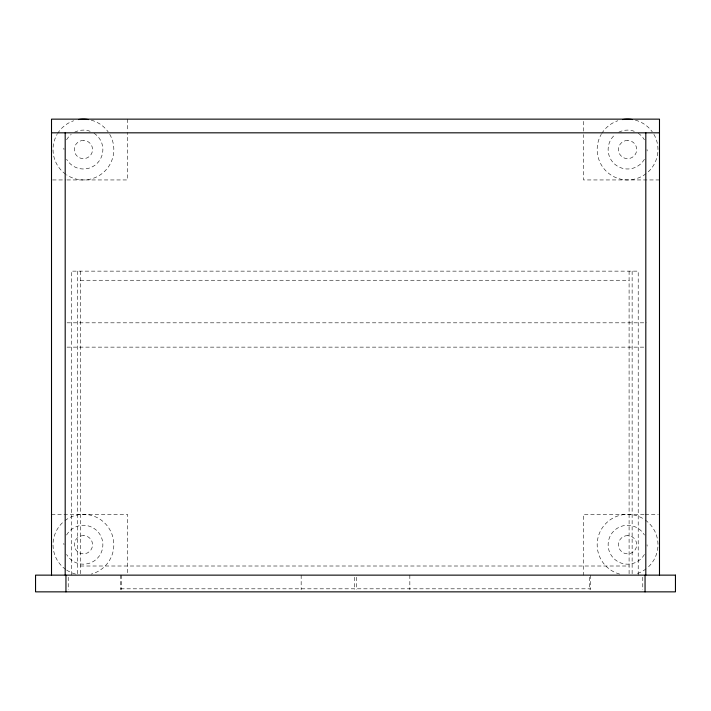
<?xml version="1.0" encoding="UTF-8"?>
<svg xmlns="http://www.w3.org/2000/svg" width="711" height="711" viewBox="0 0 711 711"><rect width="100%" height="100%" fill="white"/><g stroke="black" fill="none" stroke-linecap="round" stroke-linejoin="round"><path stroke-width="0.53" stroke-dasharray="3.56 2.67" d="M52.614 179.945L65.83 179.945M66.932 179.945L127.509 179.945L127.509 132.415M659.488 179.945L583.491 179.945L583.491 134.619M80.387 280.258L629.093 280.258M67.056 322.821L646.575 322.821M67.056 347.137L644.353 347.137M51.512 514.337L127.509 514.337L127.509 574.026M644.068 514.337L583.491 514.337L583.491 575.137M645.17 514.337L658.386 514.337M80.387 566.009L629.093 566.009M120.666 588.815L590.334 588.815M647.019 149.55L647.206 150.963M647.019 544.733L647.206 546.155M63.794 148.128L63.981 149.55M63.794 543.32L63.981 544.733M642.771 577.225L642.771 589.766M638.211 575.137L638.211 271.14L71.269 271.14L71.269 575.137M632.132 271.14L632.132 574.026M629.093 271.14L629.093 575.137M590.334 575.137L590.334 589.766M589.57 577.225L589.57 589.766M583.491 121.359L583.491 133.517M409.838 575.137L409.838 589.766M356.638 577.225L356.638 589.766M354.362 577.225L354.362 589.766M301.162 575.137L301.162 589.766M127.509 119.146L127.509 131.304M121.43 575.137L121.43 589.766M120.666 575.137L120.666 589.766M80.387 271.14L80.387 575.137M77.348 271.14L77.348 575.137M68.229 577.225L68.229 589.766M653.898 134.343A30.395 30.395 0 0 1 646.859 173.04M646.077 173.662A30.395 30.395 0 0 1 601.248 134.343M601.755 133.499A30.395 30.395 0 0 1 617.806 120.754M635.438 120.186A30.395 30.395 0 0 1 652.28 131.846M644.415 159.273A19.455 19.455 0 0 1 614.944 164.339A19.455 19.455 0 0 1 615.326 134.432M618.739 132.219A19.455 19.455 0 0 1 634.541 131.384M638.158 133.233A19.455 19.455 0 0 1 644.415 139.818M109.752 134.343A30.395 30.395 0 0 1 66.55 174.826M65.723 174.257A30.395 30.395 0 0 1 57.102 134.343M57.609 133.499A30.395 30.395 0 0 1 73.668 120.754M91.292 120.186A30.395 30.395 0 0 1 108.143 131.846M94.021 133.233A19.455 19.455 0 0 1 96.82 163.654A19.455 19.455 0 0 1 66.585 159.273M66.585 139.818A19.455 19.455 0 0 1 71.189 134.432M74.593 132.219A19.455 19.455 0 0 1 90.395 131.384M64.923 520.621A30.395 30.395 0 0 1 110.694 531.286A30.395 30.395 0 0 1 91.292 574.097M75.562 574.097A30.395 30.395 0 0 1 66.55 570.018M65.723 569.449A30.395 30.395 0 0 1 64.141 521.243M66.585 535.01A19.455 19.455 0 0 1 95.932 529.837A19.455 19.455 0 0 1 95.932 559.637A19.455 19.455 0 0 1 66.585 554.456M645.277 520.025A30.395 30.395 0 0 1 646.859 568.231M646.077 568.853A30.395 30.395 0 0 1 635.438 574.097M619.708 574.097A30.395 30.395 0 0 1 599.88 532.192A30.395 30.395 0 0 1 644.45 519.457M644.415 554.456A19.455 19.455 0 0 1 615.068 559.637A19.455 19.455 0 0 1 615.068 529.837A19.455 19.455 0 0 1 644.415 535.01M83.649 140.431L81.276 140.68A9.119 9.119 0 0 0 83.214 158.66L85.578 158.411A9.119 9.119 0 0 0 83.649 140.431M627.786 140.431L625.422 140.68A9.119 9.119 0 0 0 627.351 158.66L629.724 158.411A9.119 9.119 0 0 0 627.786 140.431M83.649 535.614L81.276 535.872A9.119 9.119 0 0 0 83.214 553.851L85.578 553.593A9.119 9.119 0 0 0 83.649 535.614M627.786 535.614L625.422 535.872A9.119 9.119 0 0 0 627.351 553.851L629.724 553.593A9.119 9.119 0 0 0 627.786 535.614"/><path stroke-width="1.07" d="M51.512 132.824L659.488 132.824M659.488 575.137L659.488 119.146L51.512 119.146L51.512 575.137M645.81 132.824L645.81 575.137M645.055 575.137L645.055 591.854M65.945 575.137L65.945 591.854M65.19 132.824L65.19 575.137M622.614 119.555A30.395 30.395 0 0 1 632.532 119.555M78.468 119.555A30.395 30.395 0 0 1 88.386 119.555M675.45 575.137L35.55 575.137L35.55 591.854L675.45 591.854L675.45 575.137"/></g></svg>
